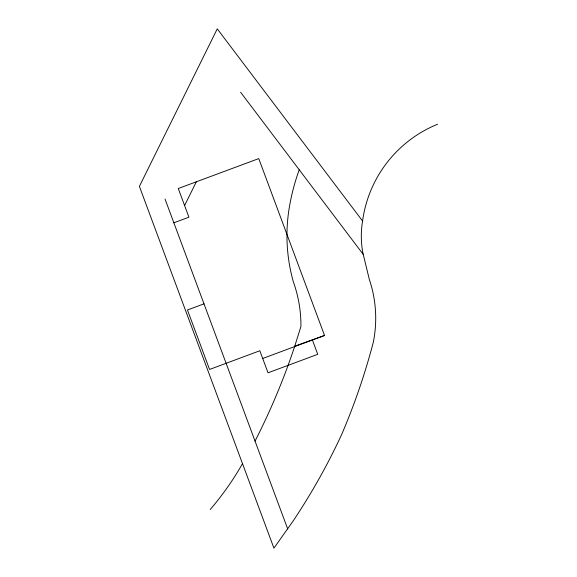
<?xml version="1.0" encoding="UTF-8"?>
<svg xmlns="http://www.w3.org/2000/svg" width="577" height="577" viewBox="0 0 577 577"><rect width="100%" height="100%" fill="white"/><g stroke="black" fill="none" stroke-linecap="round" stroke-linejoin="round"><path stroke-width="0.87" d="M362.587 220.991L362.58 221.034A91.606 91.606 0 0 0 362.803 252.647L369.33 279.463A121.278 121.278 0 0 1 373.305 342.298A655.147 655.147 0 0 1 341.577 434.697A637.296 637.296 0 0 1 293.029 521.146L273.931 548.15L139.396 186.378L217.262 28.85L362.58 221.034A122.093 121.985 -90 0 1 437.604 124.228M255.034 441.088A673.309 673.309 0 0 0 294.746 346.178L300.92 326.532A128.382 128.382 0 0 0 293.397 281.994A169.948 169.948 0 0 1 286.993 239.087L286.978 232.877A169.948 169.948 0 0 1 289.192 208.138A212.386 212.386 0 0 1 299.239 169.775M184.597 205.549L196.339 181.798M242.499 463.627L240.934 466.367A292.337 292.337 0 0 1 210.208 509.534M173.857 222.794L188.931 217.19L178.264 188.52L258.763 158.588L324.541 335.475L262.701 358.476M203.998 303.841L187.46 309.993L209.566 369.446L259.83 350.758L268.031 372.807L317.747 354.321L312.417 339.99M294.746 346.178L324.541 335.475M240.609 92.241L363.121 254.262M165.029 199.043L287.707 528.95"/></g></svg>
